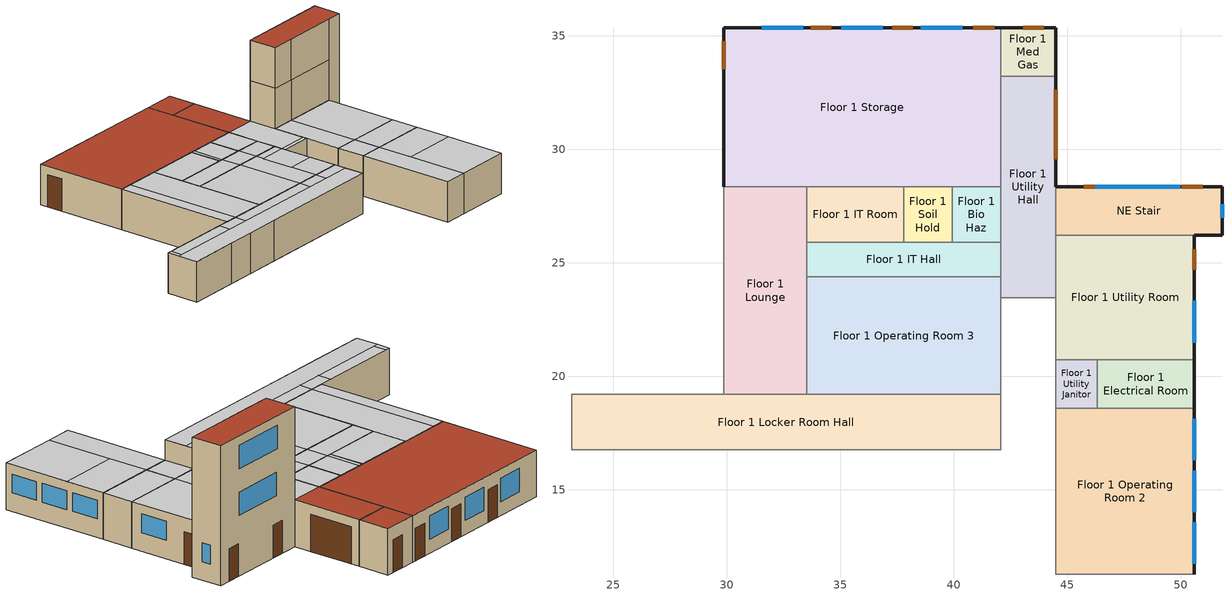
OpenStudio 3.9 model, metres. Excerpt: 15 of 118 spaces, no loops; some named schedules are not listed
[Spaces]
Floor 1 IT Hall
 floor ground (Foundation F 0.9W/m*K Perim 0.0m Area 13.01m2): 42.06,25.91 42.06,24.38 33.53,24.38 33.53,25.91 z0
 wall to Floor 1 Utility Hall: 42.06,24.38 42.06,25.91 z0:3.05
 wall to Floor 1 IT Room: 37.8,25.91 33.53,25.91 z0:3.05
 wall to Floor 1 Operating Room 3: 33.53,24.38 42.06,24.38 z0:3.05
 wall to Floor 1 Soil Hold: 39.93,25.91 37.8,25.91 z0:3.05
 wall to Floor 1 Lounge: 33.53,25.91 33.53,24.38 z0:3.05
 wall to Floor 1 Bio Haz: 42.06,25.91 39.93,25.91 z0:3.05
 ceiling to Floor 2 Exam Hall 4: 39.93,24.38 39.93,25.91 38.1,25.91 38.1,24.38 z3.05
 ceiling to Floor 2 Exam 6: 42.06,24.38 42.06,25.91 39.93,25.91 39.93,24.38 z3.05
 ceiling to Floor 2 Exam 7: 38.1,24.38 38.1,25.91 33.53,25.91 33.53,24.38 z3.05
Floor 1 Utility Room
 floor ground (Foundation F 0.9W/m*K Perim 5.49m Area 33.45m2): 50.6,26.21 50.6,20.73 44.5,20.73 44.5,26.21 z0
 wall outside: 50.6,20.73 50.6,26.21 z0:3.05
 wall to Floor 1 Electrical Room: 46.33,20.73 50.6,20.73 z0:3.05
 wall to Floor 1 Sterile Hall: 44.5,23.47 44.5,20.73 z0:3.05
 wall to NE Stair: 50.6,26.21 44.5,26.21 z0:3.05
 wall to Floor 1 Utility Janitor: 44.5,20.73 46.33,20.73 z0:3.05
 wall to Floor 1 Utility Hall: 44.5,26.21 44.5,23.47 z0:3.05
 window: 50.6,21.49 50.6,23.32 z1.22:2.44
 door: 50.6,24.69 50.6,25.6 z0:2.13
 ceiling to Floor 2 Exam 5: 50.6,20.73 50.6,26.21 46.33,26.21 46.33,20.73 z3.05
 ceiling to Floor 2 Office Hall: 46.33,20.73 46.33,26.21 44.5,26.21 44.5,20.73 z3.05
NE Stair
 floor ground (Foundation F 0.9W/m*K Perim 10.67m Area 15.61m2): 51.82,28.35 51.82,26.21 44.5,26.21 44.5,28.35 z0
 wall outside: 50.6,26.21 51.82,26.21 51.82,28.35 44.5,28.35 z0:9.14
 wall to Floor 2 Exam 6: 44.5,28.35 44.5,26.21 z3.05:6.1
 wall to Floor 3 Mechanical: 46.33,26.21 50.6,26.21 z6.1:9.14
 wall to Floor 3 Mechanical Hall: 44.5,26.21 46.33,26.21 z6.1:9.14
 wall to Floor 3 Lounge: 44.5,28.35 44.5,26.21 z6.1:9.14
 wall to Floor 2 Office Hall: 44.5,26.21 46.33,26.21 z3.05:6.1
 wall to Floor 2 Exam 5: 46.33,26.21 50.6,26.21 z3.05:6.1
 wall to Floor 1 Utility Hall: 44.5,28.35 44.5,26.21 z0:3.05
 window: 49.99,28.35 46.33,28.35 z3.96:5.49; 49.99,28.35 46.24,28.35 z7.01:8.53; 51.82,26.97 51.82,27.58 z1.22:2.44
 door: 46.63,28.35 45.72,28.35 / 50.96,28.35 50.05,28.35 z0:2.13
 roof outside: 51.82,26.21 51.82,28.35 44.5,28.35 44.5,26.21 z9.14
Floor 1 Utility Janitor
 floor ground (Foundation F 0.9W/m*K Perim 0.0m Area 3.9m2): 46.33,20.73 46.33,18.59 44.5,18.59 44.5,20.73 z0
 wall to Floor 1 Electrical Room: 46.33,18.59 46.33,20.73 z0:3.05
 wall to Floor 1 Operating Room 2: 44.5,18.59 46.33,18.59 z0:3.05
 wall to Floor 1 Sterile Hall: 44.5,20.73 44.5,18.59 z0:3.05
 ceiling to Floor 2 Office Hall: 46.33,18.59 46.33,20.73 44.5,20.73 44.5,18.59 z3.05
Floor 1 Locker Room Hall
 floor ground (Foundation F 0.9W/m*K Perim 0.0m Area 46.08m2): 42.06,19.2 42.06,16.76 23.16,16.76 23.16,19.2 z0
 wall to Floor 1 Pre-Op Room 2: 23.16,16.76 27.13,16.76 z0:3.05
 wall to Floor 1 Sterile Storage: 32,16.76 42.06,16.76 z0:3.05
 wall to Floor 1 Nourishment: 27.13,16.76 29.26,16.76 z0:3.05
 wall to Floor 1 Pre-Op Hall: 23.16,19.2 23.16,16.76 z0:3.05
 wall to Floor 1 Sterile Hall: 42.06,16.76 42.06,19.2 z0:3.05
 wall to Floor 1 Lounge: 33.53,19.2 29.87,19.2 z0:3.05
 wall to Floor 1 Operating Room 3: 42.06,19.2 33.53,19.2 z0:3.05
 wall to Floor 1 Nurse Janitor: 29.26,16.76 32,16.76 z0:3.05
 wall to Floor 1 Locker Room: 29.87,19.2 23.16,19.2 z0:3.05
 ceiling to Floor 2 Work Hall: 42.06,16.76 42.06,18.29 23.16,18.29 23.16,16.76 z3.05
 ceiling to Floor 2 Exam Hall 6: 23.47,18.29 23.47,19.2 23.16,19.2 23.16,18.29 z3.05
 ceiling to Floor 2 Nurse Station 2: 28.96,18.29 28.96,19.2 23.47,19.2 23.47,18.29 z3.05
 ceiling to Floor 2 Nurse Station 1: 42.06,18.29 42.06,19.2 39.93,19.2 39.93,18.29 z3.05
 ceiling to Floor 2 Exam 7: 38.1,18.29 38.1,19.2 30.78,19.2 30.78,18.29 z3.05
 ceiling to Floor 2 Exam Hall 5: 30.78,18.29 30.78,19.2 28.96,19.2 28.96,18.29 z3.05
 ceiling to Floor 2 Exam Hall 4: 39.93,18.29 39.93,19.2 38.1,19.2 38.1,18.29 z3.05
Floor 1 Electrical Room
 floor ground (Foundation F 0.9W/m*K Perim 2.13m Area 9.1m2): 50.6,20.73 50.6,18.59 46.33,18.59 46.33,20.73 z0
 wall outside: 50.6,18.59 50.6,20.73 z0:3.05
 wall to Floor 1 Operating Room 2: 46.33,18.59 50.6,18.59 z0:3.05
 ceiling to Floor 2 Exam 5: 50.6,18.59 50.6,20.73 46.33,20.73 46.33,18.59 z3.05
Floor 1 Operating Room 3
 floor ground (Foundation F 0.9W/m*K Perim 0.0m Area 44.22m2): 42.06,24.38 42.06,19.2 33.53,19.2 33.53,24.38 z0
 wall to Floor 1 Lounge: 33.53,24.38 33.53,19.2 z0:3.05
 wall to Floor 1 Utility Hall: 42.06,23.47 42.06,24.38 z0:3.05
 wall to Floor 1 Sterile Hall: 42.06,19.2 42.06,23.47 z0:3.05
 ceiling to Floor 2 Exam 7: 38.1,19.2 38.1,24.38 33.53,24.38 33.53,19.2 z3.05
 ceiling to Floor 2 Storage 2: 42.06,21.34 42.06,23.77 39.93,23.77 39.93,21.34 z3.05
 ceiling to Floor 2 Exam Hall 4: 39.93,19.2 39.93,24.38 38.1,24.38 38.1,19.2 z3.05
 ceiling to Floor 2 Nurse Station 1: 42.06,19.2 42.06,21.34 39.93,21.34 39.93,19.2 z3.05
 ceiling to Floor 2 Exam 6: 42.06,23.77 42.06,24.38 39.93,24.38 39.93,23.77 z3.05
Floor 1 Lounge
 floor ground (Foundation F 0.9W/m*K Perim 0.0m Area 33.45m2): 33.53,28.35 33.53,19.2 29.87,19.2 29.87,28.35 z0
 wall to Floor 1 Storage: 33.53,28.35 29.87,28.35 z0:3.05
 wall to Floor 1 IT Room: 33.53,25.91 33.53,28.35 z0:3.05
 wall to Floor 1 Locker Room: 29.87,28.35 29.87,19.2 z0:3.05
 ceiling to Floor 2 Exam Hall 5: 30.78,19.2 30.78,28.35 29.87,28.35 29.87,19.2 z3.05
 ceiling to Floor 2 Exam 7: 33.53,19.2 33.53,28.35 30.78,28.35 30.78,19.2 z3.05
Floor 1 Storage
 floor ground (Foundation F 0.9W/m*K Perim 19.2m Area 85.47m2): 42.06,35.36 42.06,28.35 29.87,28.35 29.87,35.36 z0
 wall outside: 42.06,35.36 29.87,35.36 29.87,28.35 z0:3.05
 wall to Floor 1 Soil Hold: 37.8,28.35 39.93,28.35 z0:3.05
 wall to Floor 1 Med Gas: 42.06,33.22 42.06,35.36 z0:3.05
 wall to Floor 1 Bio Haz: 39.93,28.35 42.06,28.35 z0:3.05
 wall to Floor 1 IT Room: 33.53,28.35 37.8,28.35 z0:3.05
 wall to Floor 1 Utility Hall: 42.06,28.35 42.06,33.22 z0:3.05
 window: 40.39,35.36 38.56,35.36 / 33.38,35.36 31.55,35.36 / 36.88,35.36 35.05,35.36 z0.91:2.44
 door: 29.87,34.75 29.87,33.53 z0:2.44; 41.78,35.36 40.87,35.36 / 38.2,35.36 37.29,35.36 / 34.61,35.36 33.69,35.36 z0:2.13
 roof outside: 42.06,28.35 42.06,35.36 29.87,35.36 29.87,28.35 z3.05
Floor 1 Soil Hold
 floor ground (Foundation F 0.9W/m*K Perim 0.0m Area 5.2m2): 39.93,28.35 39.93,25.91 37.8,25.91 37.8,28.35 z0
 wall to Floor 1 IT Room: 37.8,28.35 37.8,25.91 z0:3.05
 wall to Floor 1 Bio Haz: 39.93,25.91 39.93,28.35 z0:3.05
 ceiling to Floor 2 Exam Hall 4: 39.93,25.91 39.93,28.35 38.1,28.35 38.1,25.91 z3.05
 ceiling to Floor 2 Exam 7: 38.1,25.91 38.1,28.35 37.8,28.35 37.8,25.91 z3.05
Floor 1 Bio Haz
 floor ground (Foundation F 0.9W/m*K Perim 0.0m Area 5.2m2): 42.06,28.35 42.06,25.91 39.93,25.91 39.93,28.35 z0
 wall to Floor 1 Utility Hall: 42.06,25.91 42.06,28.35 z0:3.05
 ceiling to Floor 2 Exam 6: 42.06,25.91 42.06,28.35 39.93,28.35 39.93,25.91 z3.05
Floor 1 Med Gas
 floor ground (Foundation F 0.9W/m*K Perim 4.57m Area 5.2m2): 44.5,35.36 44.5,33.22 42.06,33.22 42.06,35.36 z0
 wall outside: 44.5,33.22 44.5,35.36 42.06,35.36 z0:3.05
 wall to Floor 1 Utility Hall: 42.06,33.22 44.5,33.22 z0:3.05
 door: 43.97,35.36 43.06,35.36 z0:2.13
 roof outside: 44.5,33.22 44.5,35.36 42.06,35.36 42.06,33.22 z3.05
Floor 1 Operating Room 2
 floor ground (Foundation F 0.9W/m*K Perim 7.32m Area 44.59m2): 50.6,18.59 50.6,11.28 44.5,11.28 44.5,18.59 z0
 wall outside: 50.6,11.28 50.6,18.59 z0:3.05
 wall to Floor 1 Sterile Hall: 44.5,18.59 44.5,11.28 z0:3.05
 wall to Floor 1 Scrub: 44.5,11.28 46.33,11.28 z0:3.05
 wall to Floor 1 Sub-Sterile: 46.33,11.28 50.6,11.28 z0:3.05
 window: 50.6,16.31 50.6,18.14 / 50.6,11.73 50.6,13.56 / 50.6,14.02 50.6,15.85 z1.22:2.44
 ceiling to Floor 2 Utility: 50.6,15.85 50.6,18.59 46.33,18.59 46.33,15.85 z3.05
 ceiling to Floor 2 Office: 50.6,11.28 50.6,15.85 46.33,15.85 46.33,11.28 z3.05
 ceiling to Floor 2 Office Hall: 46.33,11.28 46.33,18.59 44.5,18.59 44.5,11.28 z3.05
Floor 1 Utility Hall
 floor ground (Foundation F 0.9W/m*K Perim 4.88m Area 23.78m2): 44.5,33.22 44.5,23.47 42.06,23.47 42.06,33.22 z0
 wall outside: 44.5,28.35 44.5,33.22 z0:3.05
 wall to Floor 1 Sterile Hall: 42.06,23.47 44.5,23.47 z0:3.05
 door: 44.5,29.57 44.5,32.61 z0:2.44
 ceiling to Floor 2 Storage 2: 44.5,23.47 44.5,23.77 42.06,23.77 42.06,23.47 z3.05
 ceiling to Floor 2 Exam 6: 44.5,23.77 44.5,28.35 42.06,28.35 42.06,23.77 z3.05
 roof outside: 44.5,28.35 44.5,33.22 42.06,33.22 42.06,28.35 z3.05
Floor 1 IT Room
 floor ground (Foundation F 0.9W/m*K Perim 0.0m Area 10.41m2): 37.8,28.35 37.8,25.91 33.53,25.91 33.53,28.35 z0
 ceiling to Floor 2 Exam 7: 37.8,25.91 37.8,28.35 33.53,28.35 33.53,25.91 z3.05
[Site]
New York-John F Kennedy Intl AP_NY_USA: Latitude {deg}=40.65; Longitude {deg}=-73.8; Time Zone {hr}=-5; Elevation {m}=5; Terrain=City
[Building]
-Outpatient-ASHRAE 169-2013-4A created: 2026-10-09 19:30:17 +0000: North Axis {deg}=0; Default Construction Set=90.1-2019 - Outpatient - ASHRAE 169-2013-4A; Standards Number of Stories=3; Standards Number of Above Ground Stories=3; Standards Building Type=Outpatient
[SizingPeriod:DesignDay] Barometric Pressure {Pa}=101241; Rain Indicator=No; Snow Indicator=No; Day of Month=21; Daylight Saving Time Indicator=No; Humidity Condition Type=Wetbulb; Dry-Bulb Temperature Range Modifier Type=DefaultMultipliers
Name | Maximum Dry-Bulb Temperature {C} | Daily Dry-Bulb Temperature Range {deltaC} | Wind Speed {m/s} | Wind Direction {deg} | Month | Day Type | Wetbulb or DewPoint at Maximum Dry-Bulb {C} | Solar Model Indicator | ASHRAE Clear Sky Optical Depth for Beam Irradiance | ASHRAE Clear Sky Optical Depth for Diffuse Irradiance | Sky Clearness
New.York-John.F.Kennedy.Intl.AP_NY_USA Ann Clg .4% Condns DB=>MWB | 32.1 | 7.4 | 5.6 | 230 | 7 | SummerDesignDay | 23.1 | ASHRAETau | 0.541 | 1.8
New.York-John.F.Kennedy.Intl.AP_NY_USA Ann Clg .4% Condns WB=>MDB | 29.1 | 7.4 | 5.6 | 230 | 7 | SummerDesignDay | 25 | ASHRAETau | 0.541 | 1.8
New.York-John.F.Kennedy.Intl.AP_NY_USA Ann Htg 99.6% Condns DB | -10.7 | 0 | 7.5 | 320 | 1 | WinterDesignDay | -10.7 | ASHRAEClearSky |  |  | 0
[ClimateZones]
Climate Zone Institution Name 1=ASHRAE; Climate Zone Document Name 1=ANSI/ASHRAE Standard 169; Climate Zone Document Year 1=2006; Climate Zone Value 1=4A
[Site:WaterMainsTemperature]
Calculation Method=Correlation; Annual Average Outdoor Air Temperature {C}=12.4667; Maximum Difference In Monthly Average Outdoor Air Temperatures {deltaC}=25.2
[Site:GroundTemperature:Shallow]
6, 2.1, 1.1, 2, 7.2, 13.1, 18.7, 22.7, 23.9, 22, 17.5, 11.7
[Site:GroundTemperature:Deep]
11.8, 9, 7.2, 6.7, 7.7, 10.1, 13, 15.9, 17.8, 18.2, 17.1, 14.8
[Site:GroundTemperature:FCfactorMethod]
January Ground Temperature {C}=14; February Ground Temperature {C}=7.3; March Ground Temperature {C}=3.3; April Ground Temperature {C}=1.2; May Ground Temperature {C}=-0.2; June Ground Temperature {C}=5.6; July Ground Temperature {C}=10.9; August Ground Temperature {C}=16.1; September Ground Temperature {C}=21.7; October Ground Temperature {C}=25; November Ground Temperature {C}=24.8; December Ground Temperature {C}=19.9
[Material:NoMass] Thermal Absorptance=0.9; Solar Absorptance=0.7
Name | Roughness | Thermal Resistance {m2-K/W} | Visible Absorptance
CP02 CARPET PAD | VeryRough | 0.21648 | 0.8
Typical Insulation R-14.97 | Smooth | 2.63723 | 0.7
Typical Carpet Pad | Smooth | 0.21648 | 0.8
Typical Insulation R-13.45 | Smooth | 2.368 | 0.7
Typical Insulation R-30.13 | Smooth | 5.30668 | 0.7
Typical Insulation R-1.85 | Smooth | 0.326262 | 0.7
Typical Insulation R-2.38 | Smooth | 0.418404 | 0.7
[Material]
Name | Roughness | Thickness {m} | Conductivity {W/m-K} | Density {kg/m3} | Specific Heat {J/kg-K} | Thermal Absorptance | Solar Absorptance | Visible Absorptance
100mm Normalweight concrete floor | MediumSmooth | 0.1016 | 2.31 | 2322 | 832
G01 13mm gypsum board | Smooth | 0.0127 | 0.16 | 800 | 1090 | 0.9 | 0.7 | 0.5
4 in. Normalweight Concrete Floor | MediumRough | 0.1016 | 2.31 | 2322 | 832 | 0.9 | 0.7 | 0.7
25mm Stucco | Smooth | 0.0254 | 0.72 | 1856 | 840 | 0.9 | 0.7 | 0.7
5/8 in. Gypsum Board | MediumSmooth | 0.0159 | 0.16 | 800 | 1090 | 0.9 | 0.7 | 0.7
Roof Membrane | VeryRough | 0.0095 | 0.16 | 1121.29 | 1460 | 0.9 | 0.7 | 0.7
Metal Roof Surface; F08 Metal surface | Smooth | 0.0008 | 45.28 | 7824 | 500 | 0.9 | 0.7 | 0.7
8 in. Normalweight Concrete Floor | MediumRough | 0.2032 | 2.31 | 2322 | 832 | 0.9 | 0.7 | 0.7
8 in. Concrete Block Basement Wall | MediumRough | 0.2032 | 1.326 | 1842 | 912 | 0.9 | 0.7 | 0.7
G05 25mm wood | MediumSmooth | 0.0254 | 0.15 | 608 | 1630 | 0.9 | 0.5 | 0.5
Std Wood 6inch | MediumSmooth | 0.15 | 0.12 | 540 | 1210 | 0.9 | 0.7 | 0.7
[Construction:FfactorGroundFloor] F-Factor {W/m-K}=0.899982
Name | Area {m2} | PerimeterExposed {m}
Foundation F 0.9W/m*K Perim 4.57m Area 5.2m2 | 5.20257 | 4.572
Foundation F 0.9W/m*K Perim 4.88m Area 23.78m2 | 23.7832 | 4.8768
Foundation F 0.9W/m*K Perim 0.0m Area 46.08m2 | 46.0799 | 0
Foundation F 0.9W/m*K Perim 0.0m Area 5.2m2 | 5.20257 | 0
Foundation F 0.9W/m*K Perim 0.0m Area 33.45m2 | 33.4451 | 0
Foundation F 0.9W/m*K Perim 7.32m Area 44.59m2 | 44.5935 | 7.3152
Foundation F 0.9W/m*K Perim 0.0m Area 44.22m2 | 44.2218 | 0
Foundation F 0.9W/m*K Perim 0.0m Area 13.01m2 | 13.0064 | 0
Foundation F 0.9W/m*K Perim 19.2m Area 85.47m2 | 85.4708 | 19.2024
Foundation F 0.9W/m*K Perim 2.13m Area 9.1m2 | 9.1045 | 2.1336
Foundation F 0.9W/m*K Perim 5.49m Area 33.45m2 | 33.4451 | 5.4864
Foundation F 0.9W/m*K Perim 0.0m Area 3.9m2 | 3.90193 | 0
Foundation F 0.9W/m*K Perim 10.67m Area 15.61m2 | 15.6077 | 10.668
Foundation F 0.9W/m*K Perim 0.0m Area 10.41m2 | 10.4051 | 0
[DefaultConstructionSet]
90.1-2019 - Outpatient - ASHRAE 169-2013-4A: Default Exterior Surface Constructions=Default Surface Constructions 1; Default Interior Surface Constructions=Default Surface Constructions 2; Default Ground Contact Surface Constructions=Default Surface Constructions 3; Default Exterior SubSurface Constructions=Default Sub Surface Constructions 1; Default Interior SubSurface Constructions=Default Sub Surface Constructions 2; Interior Partition Construction=Typical Interior Partition
[DefaultSurfaceConstructions]
Name | Floor Construction | Wall Construction | Roof Ceiling Construction
Default Surface Constructions 1 | Typical Insulated Exterior Mass Floor R-17.54 | Typical Insulated Steel Framed Exterior Wall R-15.63 | Typical IEAD Roof R-31.25
Default Surface Constructions 2 | Typical Interior Floor | Typical Interior Wall | Typical Interior Ceiling
Default Surface Constructions 3 | Typical Insulated Carpeted 8in Slab Floor | Typical Insulated Basement Mass Wall
[Construction]
Typical Insulated Exterior Mass Floor R-17.54: Typical Insulation R-14.97, 4 in. Normalweight Concrete Floor, Typical Carpet Pad
Typical Insulated Steel Framed Exterior Wall R-15.63: 25mm Stucco, 5/8 in. Gypsum Board, Typical Insulation R-13.45, 5/8 in. Gypsum Board
Typical IEAD Roof R-31.25: Roof Membrane, Typical Insulation R-30.13, Metal Roof Surface
Typical Interior Floor: 100mm Normalweight concrete floor, CP02 CARPET PAD
Typical Interior Wall: G01 13mm gypsum board, G01 13mm gypsum board
Typical Interior Ceiling: CP02 CARPET PAD, 100mm Normalweight concrete floor
Typical Insulated Carpeted 8in Slab Floor: 8 in. Normalweight Concrete Floor, Typical Carpet Pad
Typical Insulated Basement Mass Wall: 8 in. Concrete Block Basement Wall
U 0.36 SHGC 0.36 Simple Glazing: U 0.36 SHGC 0.36 Simple Glazing
U 0.45 SHGC 0.33 Simple Glazing: U 0.45 SHGC 0.33 Simple Glazing
Typical Insulated Metal Door R-2.7: F08 Metal surface, Typical Insulation R-1.85
U 0.63 SHGC 0.33 Simple Glazing: U 0.63 SHGC 0.33 Simple Glazing
Typical Overhead Door R-3.23: Typical Insulation R-2.38
U 0.5 SHGC 0.4 Simple Glazing: U 0.5 SHGC 0.4 Simple Glazing
Typical Interior Window: Clear 3mm
Typical Interior Door; Typical Interior Partition: G05 25mm wood
InteriorFurnishings: Std Wood 6inch
[DefaultSubSurfaceConstructions]
Name | Fixed Window Construction | Operable Window Construction | Door Construction | Glass Door Construction | Overhead Door Construction | Skylight Construction | Tubular Daylight Dome Construction | Tubular Daylight Diffuser Construction
Default Sub Surface Constructions 1 | U 0.36 SHGC 0.36 Simple Glazing | U 0.45 SHGC 0.33 Simple Glazing | Typical Insulated Metal Door R-2.7 | U 0.63 SHGC 0.33 Simple Glazing | Typical Overhead Door R-3.23 | U 0.5 SHGC 0.4 Simple Glazing | Typical Interior Window | Typical Interior Window
Default Sub Surface Constructions 2 | Typical Interior Window | Typical Interior Window | Typical Interior Door
[WindowMaterial:SimpleGlazingSystem] Visible Transmittance=0.81
Name | U-Factor {W/m2-K} | Solar Heat Gain Coefficient
U 0.36 SHGC 0.36 Simple Glazing | 2.04417 | 0.36
U 0.45 SHGC 0.33 Simple Glazing | 2.55522 | 0.33
U 0.63 SHGC 0.33 Simple Glazing | 3.57731 | 0.33
U 0.5 SHGC 0.4 Simple Glazing | 2.83913 | 0.4
[WindowMaterial:Glazing]
Clear 3mm: Optical Data Type=SpectralAverage; Thickness {m}=0.003; Solar Transmittance at Normal Incidence=0.837; Front Side Solar Reflectance at Normal Incidence=0.075; Back Side Solar Reflectance at Normal Incidence=0.075; Visible Transmittance at Normal Incidence=0.898; Front Side Visible Reflectance at Normal Incidence=0.081; Back Side Visible Reflectance at Normal Incidence=0.081; Infrared Transmittance at Normal Incidence=0; Front Side Infrared Hemispherical Emissivity=0.84; Back Side Infrared Hemispherical Emissivity=0.84; Conductivity {W/m-K}=0.9; Dirt Correction Factor for Solar and Visible Transmittance=1; Solar Diffusing=No
[Space] Building Story=Building Story 1; Part of Total Floor Area=Yes
Name | Space Type | Thermal Zone | Design Specification Outdoor Air Object
Floor 1 Utility Room | Outpatient Janitor | Floor 1 Utility Room ZN | Outpatient Janitor Ventilation to per-area
Floor 1 IT Hall | Outpatient Hall | Floor 1 IT Hall ZN | Outpatient Hall Ventilation to per-area
NE Stair | Outpatient Stair | NE Stair ZN
Floor 1 Utility Janitor | Outpatient Janitor | Floor 1 Utility Janitor ZN | Outpatient Janitor Ventilation to per-area
Floor 1 Locker Room Hall | Outpatient Hall | Floor 1 Locker Room Hall ZN | Outpatient Hall Ventilation to per-area
Floor 1 Electrical Room | Outpatient Elec/MechRoom | Floor 1 Electrical Room ZN | Outpatient Elec/MechRoom Ventilation to per-area
Floor 1 Storage | Outpatient Janitor | Floor 1 Storage ZN | Outpatient Janitor Ventilation to per-area
Floor 1 Operating Room 3 | Outpatient OR | Floor 1 Operating Room 3 ZN | Outpatient OR Ventilation to per-area
Floor 1 Operating Room 2 | Outpatient OR | Floor 1 Operating Room 2 ZN | Outpatient OR Ventilation to per-area
Floor 1 Lounge | Outpatient Lounge | Floor 1 Lounge ZN | Outpatient Lounge Ventilation to per-area
Floor 1 Soil Hold | Outpatient Soil Work | Floor 1 Soil Hold ZN | Outpatient Soil Work Ventilation to per-area
Floor 1 Bio Haz | Outpatient BioHazard | Floor 1 Bio Haz ZN | Outpatient BioHazard Ventilation to per-area
Floor 1 Utility Hall | Outpatient Hall_infil | Floor 1 Utility Hall ZN | Outpatient Hall_infil Ventilation to per-area
Floor 1 IT Room | Outpatient IT_Room | Floor 1 IT Room ZN | Outpatient IT_Room Ventilation to per-area
Floor 1 Med Gas | Outpatient MedGas | Floor 1 Med Gas ZN | Outpatient MedGas Ventilation to per-area
[BuildingStory]
Building Story 1: Nominal Z Coordinate {m}=0
[SpaceType] Standards Building Type=Outpatient
Name | Default Schedule Set | Design Specification Outdoor Air Object | Standards Space Type
Outpatient BioHazard | Outpatient BioHazard Schedule Set | Outpatient BioHazard Ventilation | BioHazard
Outpatient Elec/MechRoom | Outpatient Elec/MechRoom Schedule Set | Outpatient Elec/MechRoom Ventilation | Elec/MechRoom
Outpatient Hall | Outpatient Hall Schedule Set | Outpatient Hall Ventilation | Hall
Outpatient Hall_infil | Outpatient Hall_infil Schedule Set | Outpatient Hall_infil Ventilation | Hall_infil
Outpatient IT_Room | Outpatient IT_Room Schedule Set | Outpatient IT_Room Ventilation | IT_Room
Outpatient Janitor | Outpatient Janitor Schedule Set | Outpatient Janitor Ventilation | Janitor
Outpatient Lounge | Outpatient Lounge Schedule Set | Outpatient Lounge Ventilation | Lounge
Outpatient MedGas | Outpatient MedGas Schedule Set | Outpatient MedGas Ventilation | MedGas
Outpatient OR | Outpatient OR Schedule Set | Outpatient OR Ventilation | OR
Outpatient Soil Work | Outpatient Soil Work Schedule Set | Outpatient Soil Work Ventilation | Soil Work
Outpatient Stair | Outpatient Stair Schedule Set | Outpatient Stair Ventilation | Stair
[People:Definition] Number of People Calculation Method=People/Area; Fraction Radiant=0.3; Thermal Comfort Model Type 1=AdaptiveASH55
Name | People per Space Floor Area {person/m2}
Outpatient IT_Room People Definition | 0.0538196
Outpatient Lounge People Definition | 0.161566
Outpatient OR People Definition; Outpatient Soil Work People Definition | 0.215493
[People] Work Efficiency Schedule=Work Efficiency Schedule; Clothing Insulation Schedule=Clothing Schedule; Air Velocity Schedule=Air Velocity Schedule; Multiplier=1
Name | People Definition | Space or SpaceType
Outpatient IT_Room People | Outpatient IT_Room People Definition | Outpatient IT_Room
Outpatient Lounge People | Outpatient Lounge People Definition | Outpatient Lounge
Outpatient OR People | Outpatient OR People Definition | Outpatient OR
Outpatient Soil Work People | Outpatient Soil Work People Definition | Outpatient Soil Work
[Lights:Definition] Design Level Calculation Method=Watts/Area; Fraction Radiant=0.7; Fraction Visible=0.2; Return Air Fraction=0
Name | Watts per Space Floor Area {W/m2}
Outpatient BioHazard Lights Definition; Outpatient Janitor Lights Definition; Outpatient MedGas Lights Definition | 4.09029
Outpatient Elec/MechRoom Lights Definition | 4.62848
Outpatient Hall Lights Definition; Outpatient Hall_infil Lights Definition; Outpatient Stair Lights Definition | 7.64238
Outpatient IT_Room Lights Definition | 7.96529
Outpatient Lounge Lights Definition | 4.52084
Outpatient OR Lights Definition | 24.3264
Outpatient Soil Work Lights Definition | 15.0695
[Lights] Fraction Replaceable=1
Name | Lights Definition | Space or SpaceType
Outpatient BioHazard Lights | Outpatient BioHazard Lights Definition | Outpatient BioHazard
Outpatient Elec/MechRoom Lights | Outpatient Elec/MechRoom Lights Definition | Outpatient Elec/MechRoom
Outpatient Hall Lights | Outpatient Hall Lights Definition | Outpatient Hall
Outpatient Hall_infil Lights | Outpatient Hall_infil Lights Definition | Outpatient Hall_infil
Outpatient IT_Room Lights | Outpatient IT_Room Lights Definition | Outpatient IT_Room
Outpatient Janitor Lights | Outpatient Janitor Lights Definition | Outpatient Janitor
Outpatient Lounge Lights | Outpatient Lounge Lights Definition | Outpatient Lounge
Outpatient MedGas Lights | Outpatient MedGas Lights Definition | Outpatient MedGas
Outpatient OR Lights | Outpatient OR Lights Definition | Outpatient OR
Outpatient Soil Work Lights | Outpatient Soil Work Lights Definition | Outpatient Soil Work
Outpatient Stair Lights | Outpatient Stair Lights Definition | Outpatient Stair
[ElectricEquipment:Definition] Design Level Calculation Method=Watts/Area; Fraction Latent=0; Fraction Radiant=0.5; Fraction Lost=0
Name | Watts per Space Floor Area {W/m2}
Outpatient BioHazard Elec Equip Definition; Outpatient Janitor Elec Equip Definition; Outpatient MedGas Elec Equip Definition | 1.07639
Outpatient Elec/MechRoom Elec Equip Definition | 53.8196
Outpatient Hall Elec Equip Definition; Outpatient Hall_infil Elec Equip Definition; Outpatient Stair Elec Equip Definition | 4.30556
Outpatient IT_Room Elec Equip Definition | 11.8403
Outpatient Lounge Elec Equip Definition | 32.2917
Outpatient OR Elec Equip Definition | 43.0556
Outpatient Soil Work Elec Equip Definition | 21.5278
[ElectricEquipment]
Name | Electric Equipment Definition | Space or SpaceType
Outpatient BioHazard Elec Equip | Outpatient BioHazard Elec Equip Definition | Outpatient BioHazard
Outpatient Elec/MechRoom Elec Equip | Outpatient Elec/MechRoom Elec Equip Definition | Outpatient Elec/MechRoom
Outpatient Hall Elec Equip | Outpatient Hall Elec Equip Definition | Outpatient Hall
Outpatient Hall_infil Elec Equip | Outpatient Hall_infil Elec Equip Definition | Outpatient Hall_infil
Outpatient IT_Room Elec Equip | Outpatient IT_Room Elec Equip Definition | Outpatient IT_Room
Outpatient Janitor Elec Equip | Outpatient Janitor Elec Equip Definition | Outpatient Janitor
Outpatient Lounge Elec Equip | Outpatient Lounge Elec Equip Definition | Outpatient Lounge
Outpatient MedGas Elec Equip | Outpatient MedGas Elec Equip Definition | Outpatient MedGas
Outpatient OR Elec Equip | Outpatient OR Elec Equip Definition | Outpatient OR
Outpatient Soil Work Elec Equip | Outpatient Soil Work Elec Equip Definition | Outpatient Soil Work
Outpatient Stair Elec Equip | Outpatient Stair Elec Equip Definition | Outpatient Stair
[DesignSpecification:OutdoorAir]
Name | Outdoor Air Method | Outdoor Air Flow per Floor Area {m3/s-m2} | Outdoor Air Flow per Person {m3/s-person} | Outdoor Air Flow Air Changes per Hour {1/hr} | Outdoor Air Flow Rate {m3/s}
Outpatient BioHazard Ventilation; Outpatient Janitor Ventilation; Outpatient MedGas Ventilation | Sum | 0.0006096
Outpatient Elec/MechRoom Ventilation |  | 0 | 0 | 0
Outpatient Hall Ventilation; Outpatient Hall_infil Ventilation; Outpatient Stair Ventilation | Sum | 0.0003048
Outpatient IT_Room Ventilation; Outpatient Lounge Ventilation | Sum | 0.0003048 | 0.00235974
Outpatient OR Ventilation | Sum | 0.00254 | 0.0141584
Outpatient Soil Work Ventilation | Sum | 0.001524
Outpatient BioHazard Ventilation to per-area; Outpatient MedGas Ventilation to per-area; Outpatient Janitor Ventilation to per-area | Sum | 0.0006096 | 0 | 0 | 0
Outpatient Elec/MechRoom Ventilation to per-area | Sum | 0 | 0 | 0 | 0
Outpatient Hall Ventilation to per-area; Outpatient Hall_infil Ventilation to per-area | Sum | 0.0003048 | 0 | 0 | 0
Outpatient IT_Room Ventilation to per-area | Sum | 0.0004318 | 0 | 0 | 0
Outpatient Lounge Ventilation to per-area | Sum | 0.000686054 | 0 | 0 | 0
Outpatient OR Ventilation to per-area | Sum | 0.00559105 | 0 | 0 | 0
Outpatient Soil Work Ventilation to per-area | Sum | 0.001524 | 0 | 0 | 0
[DefaultScheduleSet] Number of People Schedule=OutPatientHealthCare BLDG_OCC_SCH; People Activity Level Schedule=OutPatientHealthCare ACTIVITY_SCH
Name | Lighting Schedule | Electric Equipment Schedule | Gas Equipment Schedule
Outpatient BioHazard Schedule Set; Outpatient Lounge Schedule Set; Outpatient MedGas Schedule Set | OutPatientHealthCare BLDG_LIGHT_SCH | OutPatientHealthCare BLDG_EQUIP_SCH_2013
Outpatient Elec/MechRoom Schedule Set | OutPatientHealthCare BLDG_LIGHT_STORAGE_SCH | OutPatientHealthCare BLDG_EQUIP_SCH_BASE
Outpatient Hall Schedule Set; Outpatient Hall_infil Schedule Set | OutPatientHealthCare BLDG_LIGHT_CORRIDOR_SCH | OutPatientHealthCare BLDG_EQUIP_SCH_2013
Outpatient IT_Room Schedule Set | OutPatientHealthCare BLDG_LIGHT_SCH | OutPatientHealthCare BLDG_EQUIP_SCH_BASE
Outpatient Janitor Schedule Set | OutPatientHealthCare BLDG_LIGHT_STORAGE_SCH_20102013 | OutPatientHealthCare BLDG_EQUIP_SCH_2013
Outpatient OR Schedule Set | OutPatientHealthCare BLDG_LIGHT_EXAM_SCH | OutPatientHealthCare BLDG_EQUIP_SCH_2013 | OutPatientHealthCare BLDG_EQUIP_SCH
Outpatient Soil Work Schedule Set | OutPatientHealthCare BLDG_LIGHT_EXAM_SCH | OutPatientHealthCare BLDG_EQUIP_SCH_2013
Outpatient Stair Schedule Set | OutPatientHealthCare BLDG_LIGHT_CORRIDOR_SCH | OutPatientHealthCare BLDG_EQUIP_SCH_BASE
[ThermostatSetpoint:DualSetpoint]
Name | Heating Setpoint Temperature Schedule | Cooling Setpoint Temperature Schedule
Outpatient BioHazard Thermostat 1; Outpatient Elec/MechRoom Thermostat 1; Outpatient Hall Thermostat 1; Outpatient IT_Room Thermostat 1; Outpatient Hall Thermostat 3; Outpatient Lounge Thermostat 1; Outpatient MedGas Thermostat 1; Outpatient Soil Work Thermostat 2; Outpatient Hall_infil Thermostat 2; Outpatient Stair Thermostat 1 | OutPatientHealthCare HTGSETP_SCH_YES_OPTIMUM | OutPatientHealthCare CLGSETP_SCH_YES_OPTIMUM
Outpatient OR Thermostat 2; Outpatient OR Thermostat 3 | OutPatientHealthCare OR_HTGSETP_SCH | OutPatientHealthCare OR_CLGSETP_SCH
Outpatient Janitor Thermostat 3; Outpatient Janitor Thermostat 4; Outpatient Janitor Thermostat 5 | OutPatientHealthCare HTGSETP_SCH_YES_OPTIMUM | OutPatientHealthCare CLGSETP_SCH_NO_SETBACK
[GasEquipment:Definition]
Outpatient OR Gas Equip Definition: Design Level Calculation Method=Watts/Area; Watts per Space Floor Area {W/m2}=75.3001; Fraction Latent=0; Fraction Radiant=0; Fraction Lost=0.5
[GasEquipment]
Outpatient OR Gas Equip: Gas Equipment Definition=Outpatient OR Gas Equip Definition; Space or SpaceType=Outpatient OR
[SpaceInfiltration:DesignFlowRate] Design Flow Rate Calculation Method=Flow/ExteriorArea; Flow per Exterior Surface Area {m3/s-m2}=0.000570329; Velocity Term Coefficient=0
Name | Space or SpaceType | Schedule | Constant Term Coefficient | Temperature Term Coefficient | Velocity Squared Term Coefficient
Floor 1 Med Gas HVAC On Infiltration | Floor 1 Med Gas | Infiltration HVAC On Schedule | -0.0461 | 0.0053 | 0.0311
Floor 1 Med Gas HVAC Off Infiltration | Floor 1 Med Gas | Infiltration HVAC Off Schedule | 0 | 0.0174 | 0.0341
Floor 1 Utility Hall HVAC On Infiltration | Floor 1 Utility Hall | Infiltration HVAC On Schedule | -0.0461 | 0.0053 | 0.0311
Floor 1 Utility Hall HVAC Off Infiltration | Floor 1 Utility Hall | Infiltration HVAC Off Schedule | 0 | 0.0174 | 0.0341
Floor 1 Operating Room 2 HVAC On Infiltration | Floor 1 Operating Room 2 | Infiltration HVAC On Schedule | -0.0461 | 0.0053 | 0.0311
Floor 1 Operating Room 2 HVAC Off Infiltration | Floor 1 Operating Room 2 | Infiltration HVAC Off Schedule | 0 | 0.0174 | 0.0341
Floor 1 Storage HVAC On Infiltration | Floor 1 Storage | Infiltration HVAC On Schedule | -0.0461 | 0.0053 | 0.0311
Floor 1 Storage HVAC Off Infiltration | Floor 1 Storage | Infiltration HVAC Off Schedule | 0 | 0.0174 | 0.0341
Floor 1 Electrical Room HVAC On Infiltration | Floor 1 Electrical Room | Infiltration HVAC On Schedule | -0.0461 | 0.0053 | 0.0311
Floor 1 Electrical Room HVAC Off Infiltration | Floor 1 Electrical Room | Infiltration HVAC Off Schedule | 0 | 0.0174 | 0.0341
Floor 1 Utility Room HVAC On Infiltration | Floor 1 Utility Room | Infiltration HVAC On Schedule | -0.0461 | 0.0053 | 0.0311
Floor 1 Utility Room HVAC Off Infiltration | Floor 1 Utility Room | Infiltration HVAC Off Schedule | 0 | 0.0174 | 0.0341
NE Stair HVAC On Infiltration | NE Stair | Infiltration HVAC On Schedule | -0.0461 | 0.0053 | 0.0311
NE Stair HVAC Off Infiltration | NE Stair | Infiltration HVAC Off Schedule | 0 | 0.0174 | 0.0341
[ThermalZone] Use Ideal Air Loads=No
Floor 1 Bio Haz ZN: Thermostat=Outpatient BioHazard Thermostat 1
Floor 1 Electrical Room ZN: Thermostat=Outpatient Elec/MechRoom Thermostat 1
Floor 1 IT Hall ZN: Thermostat=Outpatient Hall Thermostat 1
Floor 1 IT Room ZN: Thermostat=Outpatient IT_Room Thermostat 1
Floor 1 Locker Room Hall ZN: Thermostat=Outpatient Hall Thermostat 3
Floor 1 Lounge ZN: Thermostat=Outpatient Lounge Thermostat 1
Floor 1 Med Gas ZN: Thermostat=Outpatient MedGas Thermostat 1
Floor 1 Operating Room 2 ZN: Thermostat=Outpatient OR Thermostat 2; Primary Daylighting Control=Floor 1 Operating Room 2 Daylt Sensor 1; Fraction of Zone Controlled by Primary Daylighting Control=0.4; Secondary Daylighting Control=Floor 1 Operating Room 2 Daylt Sensor 2; Fraction of Zone Controlled by Secondary Daylighting Control=0.4
Floor 1 Operating Room 3 ZN: Thermostat=Outpatient OR Thermostat 3
Floor 1 Soil Hold ZN: Thermostat=Outpatient Soil Work Thermostat 2
Floor 1 Storage ZN: Thermostat=Outpatient Janitor Thermostat 3
Floor 1 Utility Hall ZN: Thermostat=Outpatient Hall_infil Thermostat 2
Floor 1 Utility Janitor ZN: Thermostat=Outpatient Janitor Thermostat 4
Floor 1 Utility Room ZN: Thermostat=Outpatient Janitor Thermostat 5
NE Stair ZN: Thermostat=Outpatient Stair Thermostat 1
[InternalMass:Definition]
Internal Mass Definition 1: Construction=InteriorFurnishings; Design Level Calculation Method=SurfaceArea/Area; Surface Area per Space Floor Area=2
[InternalMass] Internal Mass Definition=Internal Mass Definition 1; Multiplier=1
Name | Space or SpaceType
Floor 1 Med Gas Mass | Floor 1 Med Gas
Floor 1 Utility Hall Mass | Floor 1 Utility Hall
Floor 1 Soil Hold Mass | Floor 1 Soil Hold
Floor 1 Lounge Mass | Floor 1 Lounge
Floor 1 Operating Room 2 Mass | Floor 1 Operating Room 2
Floor 1 Operating Room 3 Mass | Floor 1 Operating Room 3
Floor 1 Bio Haz Mass | Floor 1 Bio Haz
Floor 1 IT Hall Mass | Floor 1 IT Hall
Floor 1 Storage Mass | Floor 1 Storage
Floor 1 Electrical Room Mass | Floor 1 Electrical Room
Floor 1 Utility Room Mass | Floor 1 Utility Room
Floor 1 Utility Janitor Mass | Floor 1 Utility Janitor
NE Stair Mass | NE Stair
Floor 1 Locker Room Hall Mass | Floor 1 Locker Room Hall
Floor 1 IT Room Mass | Floor 1 IT Room
[Exterior:Lights:Definition]
Name | Design Level {W}
Occ Sensing Exterior Lights Def | 5548.2
NonDimming Exterior Lights Def | 173.8
[Exterior:Lights] Control Option=AstronomicalClock
Name | Exterior Lights Definition | Schedule
Occ Sensing Exterior Lights Def | Occ Sensing Exterior Lights Def | OutPatientHealthCare Exterior_lighting_schedule_b_2016
NonDimming Exterior Lights Def | NonDimming Exterior Lights Def | OutPatientHealthCare Exterior_lighting_schedule_a
[Daylighting:Control] Space=Floor 1 Operating Room 2; Position Y-Coordinate {m}=5.9436; Position Z-Coordinate {m}=0.762; Illuminance Setpoint {lux}=375; Minimum Input Power Fraction for Continuous Dimming Control=0.2; Minimum Light Output Fraction for Continuous Dimming Control=0.2; Probability Lighting will be Reset When Needed in Manual Stepped Control=1; Maximum Allowable Discomfort Glare Index=22
Name | Position X-Coordinate {m}
Floor 1 Operating Room 2 Daylt Sensor 1 | -1.60934
Floor 1 Operating Room 2 Daylt Sensor 2 | -3.24307
[Schedule:Ruleset]
Name | Default Day Schedule | Summer Design Day Schedule | Winter Design Day Schedule
Clothing Schedule | Clothing Schedule Default Winter Clothes
Air Velocity Schedule | Air Velocity Schedule Default
Work Efficiency Schedule | Work Efficiency Schedule Default
OutPatientHealthCare BLDG_OCC_SCH | OutPatientHealthCare BLDG_OCC_SCH Default | OutPatientHealthCare BLDG_OCC_SCH Summer Design Day | OutPatientHealthCare BLDG_OCC_SCH Winter Design Day
OutPatientHealthCare ACTIVITY_SCH | OutPatientHealthCare ACTIVITY_SCH Default | OutPatientHealthCare ACTIVITY_SCH Summer Design Day | OutPatientHealthCare ACTIVITY_SCH Winter Design Day
OutPatientHealthCare BLDG_LIGHT_SCH | OutPatientHealthCare BLDG_LIGHT_SCH Default | OutPatientHealthCare BLDG_LIGHT_SCH Summer Design Day | OutPatientHealthCare BLDG_LIGHT_SCH Winter Design Day
OutPatientHealthCare BLDG_EQUIP_SCH_2013 | OutPatientHealthCare BLDG_EQUIP_SCH_2013 Default | OutPatientHealthCare BLDG_EQUIP_SCH_2013 Summer Design Day | OutPatientHealthCare BLDG_EQUIP_SCH_2013 Winter Design Day
OutPatientHealthCare HTGSETP_SCH_YES_OPTIMUM | OutPatientHealthCare HTGSETP_SCH_YES_OPTIMUM Default | OutPatientHealthCare HTGSETP_SCH_YES_OPTIMUM Summer Design Day | OutPatientHealthCare HTGSETP_SCH_YES_OPTIMUM Winter Design Day
OutPatientHealthCare CLGSETP_SCH_YES_OPTIMUM | OutPatientHealthCare CLGSETP_SCH_YES_OPTIMUM Default | OutPatientHealthCare CLGSETP_SCH_YES_OPTIMUM Summer Design Day | OutPatientHealthCare CLGSETP_SCH_YES_OPTIMUM Winter Design Day
OutPatientHealthCare BLDG_EQUIP_SCH_BASE | OutPatientHealthCare BLDG_EQUIP_SCH_BASE Default | OutPatientHealthCare BLDG_EQUIP_SCH_BASE Summer Design Day | OutPatientHealthCare BLDG_EQUIP_SCH_BASE Winter Design Day
OutPatientHealthCare BLDG_LIGHT_STORAGE_SCH | OutPatientHealthCare BLDG_LIGHT_STORAGE_SCH Default | OutPatientHealthCare BLDG_LIGHT_STORAGE_SCH Summer Design Day | OutPatientHealthCare BLDG_LIGHT_STORAGE_SCH Winter Design Day
OutPatientHealthCare BLDG_LIGHT_EXAM_SCH | OutPatientHealthCare BLDG_LIGHT_EXAM_SCH Default | OutPatientHealthCare BLDG_LIGHT_EXAM_SCH Summer Design Day | OutPatientHealthCare BLDG_LIGHT_EXAM_SCH Winter Design Day
OutPatientHealthCare BLDG_LIGHT_CORRIDOR_SCH | OutPatientHealthCare BLDG_LIGHT_CORRIDOR_SCH Default | OutPatientHealthCare BLDG_LIGHT_CORRIDOR_SCH Summer Design Day | OutPatientHealthCare BLDG_LIGHT_CORRIDOR_SCH Winter Design Day
OutPatientHealthCare BLDG_LIGHT_STORAGE_SCH_20102013 | OutPatientHealthCare BLDG_LIGHT_STORAGE_SCH_20102013 Default | OutPatientHealthCare BLDG_LIGHT_STORAGE_SCH_20102013 Summer Design Day | OutPatientHealthCare BLDG_LIGHT_STORAGE_SCH_20102013 Winter Design Day
OutPatientHealthCare CLGSETP_SCH_NO_SETBACK | OutPatientHealthCare CLGSETP_SCH_NO_SETBACK Default | OutPatientHealthCare CLGSETP_SCH_NO_SETBACK Summer Design Day | OutPatientHealthCare CLGSETP_SCH_NO_SETBACK Winter Design Day
OutPatientHealthCare BLDG_EQUIP_SCH | OutPatientHealthCare BLDG_EQUIP_SCH Default | OutPatientHealthCare BLDG_EQUIP_SCH Summer Design Day | OutPatientHealthCare BLDG_EQUIP_SCH Winter Design Day
OutPatientHealthCare OR_HTGSETP_SCH | OutPatientHealthCare OR_HTGSETP_SCH Default | OutPatientHealthCare OR_HTGSETP_SCH Summer Design Day | OutPatientHealthCare OR_HTGSETP_SCH Winter Design Day
OutPatientHealthCare OR_CLGSETP_SCH | OutPatientHealthCare OR_CLGSETP_SCH Default | OutPatientHealthCare OR_CLGSETP_SCH Summer Design Day | OutPatientHealthCare OR_CLGSETP_SCH Winter Design Day
OutPatientHealthCare Exterior_lighting_schedule_b_2016 | OutPatientHealthCare Exterior_lighting_schedule_b_2016 Default | OutPatientHealthCare Exterior_lighting_schedule_b_2016 Summer Design Day | OutPatientHealthCare Exterior_lighting_schedule_b_2016 Winter Design Day
OutPatientHealthCare Exterior_lighting_schedule_a | OutPatientHealthCare Exterior_lighting_schedule_a Default | OutPatientHealthCare Exterior_lighting_schedule_a Summer Design Day | OutPatientHealthCare Exterior_lighting_schedule_a Winter Design Day
Infiltration HVAC On Schedule | OutPatientHealthCare HVACOperationSchd Default 1 | OutPatientHealthCare HVACOperationSchd Summer Design Day 1 | OutPatientHealthCare HVACOperationSchd Winter Design Day 1
Infiltration HVAC Off Schedule | OutPatientHealthCare HVACOperationSchd Default inverted | OutPatientHealthCare HVACOperationSchd Summer Design Day inverted 1 | OutPatientHealthCare HVACOperationSchd Winter Design Day inverted 1
[Schedule:Day]
Clothing Schedule Default Winter Clothes: 24, 0, 1
Clothing Schedule Summer Clothes: 24, 0, 0.5
Air Velocity Schedule Default: 24, 0, 0.2
Work Efficiency Schedule Default; OutPatientHealthCare HVACOperationSchd Default inverted; OutPatientHealthCare HVACOperationSchd Summer Design Day inverted 1; OutPatientHealthCare HVACOperationSchd Winter Design Day inverted 1: 24, 0, 0
OutPatientHealthCare BLDG_OCC_SCH Default: No, 8, 0, 0, 17, 0, 0.05, 24, 0, 0
OutPatientHealthCare BLDG_OCC_SCH Summer Design Day; OutPatientHealthCare BLDG_OCC_SCH SmrDsn|Wkdy Day: No, 4, 0, 0.05, 6, 0, 0.2, 7, 0, 0.5, 18, 0, 0.9, 20, 0, 0.5, 22, 0, 0.2, 24, 0, 0.05
OutPatientHealthCare BLDG_OCC_SCH Winter Design Day; OutPatientHealthCare BLDG_OCC_SCH WntrDsn|Sat Day: No, 7, 0, 0.05, 9, 0, 0.2, 15, 0, 0.3, 20, 0, 0.2, 24, 0, 0.05
OutPatientHealthCare ACTIVITY_SCH Default; OutPatientHealthCare ACTIVITY_SCH Winter Design Day; OutPatientHealthCare ACTIVITY_SCH Summer Design Day: No, 24, 0, 120
OutPatientHealthCare BLDG_LIGHT_SCH Default; OutPatientHealthCare BLDG_LIGHT_STORAGE_SCH Default; OutPatientHealthCare BLDG_LIGHT_EXAM_SCH Default; OutPatientHealthCare BLDG_LIGHT_CORRIDOR_SCH Default: No, 8, 0, 0.05, 17, 0, 0.1, 24, 0, 0.05
OutPatientHealthCare BLDG_LIGHT_SCH Summer Design Day; OutPatientHealthCare BLDG_LIGHT_SCH SmrDsn|Wkdy Day; OutPatientHealthCare BLDG_LIGHT_STORAGE_SCH Summer Design Day; OutPatientHealthCare BLDG_LIGHT_STORAGE_SCH SmrDsn|Wkdy Day; OutPatientHealthCare BLDG_LIGHT_EXAM_SCH Summer Design Day; OutPatientHealthCare BLDG_LIGHT_CORRIDOR_SCH Summer Design Day; OutPatientHealthCare BLDG_LIGHT_CORRIDOR_SCH SmrDsn|Wkdy Day; OutPatientHealthCare BLDG_LIGHT_STORAGE_SCH_20102013 Summer Design Day: No, 4, 0, 0.1, 6, 0, 0.3, 7, 0, 0.6, 18, 0, 0.9, 20, 0, 0.6, 22, 0, 0.3, 24, 0, 0.1
OutPatientHealthCare BLDG_LIGHT_SCH Winter Design Day; OutPatientHealthCare BLDG_LIGHT_SCH WntrDsn|Sat Day; OutPatientHealthCare BLDG_LIGHT_STORAGE_SCH Winter Design Day; OutPatientHealthCare BLDG_LIGHT_STORAGE_SCH WntrDsn|Sat Day; OutPatientHealthCare BLDG_LIGHT_EXAM_SCH Winter Design Day; OutPatientHealthCare BLDG_LIGHT_CORRIDOR_SCH Winter Design Day; OutPatientHealthCare BLDG_LIGHT_STORAGE_SCH_20102013 Winter Design Day: No, 7, 0, 0.1, 9, 0, 0.3, 15, 0, 0.4, 20, 0, 0.3, 24, 0, 0.1
OutPatientHealthCare BLDG_EQUIP_SCH_2013 Default: No, 8, 0, 0.297138, 17, 0, 0.49523, 24, 0, 0.297138
OutPatientHealthCare BLDG_EQUIP_SCH_2013 Sat Day: No, 7, 0, 0.297138, 9, 0, 0.49523, 15, 0, 0.792368, 20, 0, 0.49523, 24, 0, 0.297138
OutPatientHealthCare BLDG_EQUIP_SCH_2013 Summer Design Day; OutPatientHealthCare BLDG_EQUIP_SCH_BASE Summer Design Day; OutPatientHealthCare BLDG_EQUIP_SCH_BASE SmrDsn|Wkdy Day; OutPatientHealthCare BLDG_EQUIP_SCH Summer Design Day: No, 4, 0, 0.3, 6, 0, 0.5, 18, 0, 1, 20, 0, 0.5, 24, 0, 0.3
OutPatientHealthCare BLDG_EQUIP_SCH_2013 Wkdy Day: No, 4, 0, 0.297138, 6, 0, 0.49523, 18, 0, 0.990461, 20, 0, 0.49523, 24, 0, 0.297138
OutPatientHealthCare BLDG_EQUIP_SCH_2013 Winter Design Day; OutPatientHealthCare BLDG_EQUIP_SCH_BASE Winter Design Day; OutPatientHealthCare BLDG_EQUIP_SCH_BASE WntrDsn|Sat Day; OutPatientHealthCare BLDG_EQUIP_SCH Winter Design Day: No, 7, 0, 0.3, 9, 0, 0.5, 15, 0, 0.8, 20, 0, 0.5, 24, 0, 0.3
OutPatientHealthCare HTGSETP_SCH_YES_OPTIMUM Default; OutPatientHealthCare OR_HTGSETP_SCH Default; OutPatientHealthCare OR_HTGSETP_SCH Winter Design Day; OutPatientHealthCare OR_HTGSETP_SCH Summer Design Day: No, 24, 0, 18.3
OutPatientHealthCare HTGSETP_SCH_YES_OPTIMUM Sat Day: No, 5, 0, 18.3, 6, 0, 19.4, 7, 0, 20, 15, 0, 21.1, 24, 0, 18.3
OutPatientHealthCare HTGSETP_SCH_YES_OPTIMUM Summer Design Day: No, 5, 0, 18.3, 18, 0, 21.1, 24, 0, 18.3
OutPatientHealthCare HTGSETP_SCH_YES_OPTIMUM Wkdy Day: No, 5, 0, 18.3, 6, 0, 19.4, 7, 0, 20, 18, 0, 21.1, 24, 0, 18.3
OutPatientHealthCare HTGSETP_SCH_YES_OPTIMUM Winter Design Day: No, 7, 0, 18.3, 15, 0, 21.1, 24, 0, 18.3
OutPatientHealthCare CLGSETP_SCH_YES_OPTIMUM Default: No, 24, 0, 25
OutPatientHealthCare CLGSETP_SCH_YES_OPTIMUM Sat Day: No, 5, 0, 25, 6, 0, 23.9, 7, 0, 23.3, 15, 0, 22.2, 24, 0, 25
OutPatientHealthCare CLGSETP_SCH_YES_OPTIMUM Summer Design Day; OutPatientHealthCare CLGSETP_SCH_NO_SETBACK Summer Design Day: No, 5, 0, 25, 18, 0, 22.2, 24, 0, 25
OutPatientHealthCare CLGSETP_SCH_YES_OPTIMUM Wkdy Day: No, 5, 0, 25, 6, 0, 23.9, 7, 0, 23.3, 18, 0, 22.2, 24, 0, 25
OutPatientHealthCare CLGSETP_SCH_YES_OPTIMUM Winter Design Day; OutPatientHealthCare CLGSETP_SCH_NO_SETBACK Winter Design Day: No, 7, 0, 25, 15, 0, 22.2, 24, 0, 25
OutPatientHealthCare BLDG_EQUIP_SCH_BASE Default; OutPatientHealthCare BLDG_EQUIP_SCH Default: No, 8, 0, 0.3, 17, 0, 0.5, 24, 0, 0.3
OutPatientHealthCare BLDG_LIGHT_STORAGE_SCH_20102013 Default: No, 8, 0, 0.033565, 17, 0, 0.06713, 24, 0, 0.033565
OutPatientHealthCare BLDG_LIGHT_STORAGE_SCH_20102013 Sat Day: No, 7, 0, 0.06713, 9, 0, 0.20139, 15, 0, 0.26852, 20, 0, 0.20139, 24, 0, 0.06713
OutPatientHealthCare BLDG_LIGHT_STORAGE_SCH_20102013 Wkdy Day: No, 4, 0, 0.06713, 6, 0, 0.20139, 7, 0, 0.40278, 18, 0, 0.60417, 20, 0, 0.40278, 22, 0, 0.20139, 24, 0, 0.06713
OutPatientHealthCare CLGSETP_SCH_NO_SETBACK Default; OutPatientHealthCare CLGSETP_SCH_NO_SETBACK Default|Wkdy Day: No, 24, 0, 22.2
OutPatientHealthCare OR_CLGSETP_SCH Default; OutPatientHealthCare OR_CLGSETP_SCH Winter Design Day; OutPatientHealthCare OR_CLGSETP_SCH Summer Design Day: No, 6, 0, 22.2, 17, 0, 18.3, 24, 0, 22.2
OutPatientHealthCare Exterior_lighting_schedule_b_2016 Default; OutPatientHealthCare Exterior_lighting_schedule_b_2016 Winter Design Day; OutPatientHealthCare Exterior_lighting_schedule_b_2016 Summer Design Day: No, 6, 0, 0.5, 24, 0, 1
OutPatientHealthCare Exterior_lighting_schedule_a Default; OutPatientHealthCare Exterior_lighting_schedule_a Winter Design Day; OutPatientHealthCare Exterior_lighting_schedule_a Summer Design Day: No, 6, 0, 0, 24, 0, 1
OutPatientHealthCare HVACOperationSchd Default 1; OutPatientHealthCare HVACOperationSchd Summer Design Day 1; OutPatientHealthCare HVACOperationSchd Winter Design Day 1: No, 24, 0, 1
[Schedule:Rule] Date Specification Type=DateRange; Start Day=1
Name | Schedule Ruleset | Rule Order | Day Schedule | Start Month | End Month | End Day | Apply Monday | Apply Tuesday | Apply Wednesday | Apply Thursday | Apply Friday | Apply Saturday
Schedule Rule 1 | Clothing Schedule | 0 | Clothing Schedule Summer Clothes | 5 | 9 | 30
Schedule Rule 2 | OutPatientHealthCare BLDG_OCC_SCH | 1 | OutPatientHealthCare BLDG_OCC_SCH SmrDsn|Wkdy Day | 1 | 12 | 31 | Yes | Yes | Yes | Yes | Yes
Schedule Rule 3 | OutPatientHealthCare BLDG_OCC_SCH | 0 | OutPatientHealthCare BLDG_OCC_SCH WntrDsn|Sat Day | 1 | 12 | 31 |  |  |  |  |  | Yes
Schedule Rule 4 | OutPatientHealthCare BLDG_LIGHT_SCH | 1 | OutPatientHealthCare BLDG_LIGHT_SCH SmrDsn|Wkdy Day | 1 | 12 | 31 | Yes | Yes | Yes | Yes | Yes
Schedule Rule 5 | OutPatientHealthCare BLDG_LIGHT_SCH | 0 | OutPatientHealthCare BLDG_LIGHT_SCH WntrDsn|Sat Day | 1 | 12 | 31 |  |  |  |  |  | Yes
Schedule Rule 6 | OutPatientHealthCare BLDG_EQUIP_SCH_2013 | 1 | OutPatientHealthCare BLDG_EQUIP_SCH_2013 Sat Day | 1 | 12 | 31 |  |  |  |  |  | Yes
Schedule Rule 7 | OutPatientHealthCare BLDG_EQUIP_SCH_2013 | 0 | OutPatientHealthCare BLDG_EQUIP_SCH_2013 Wkdy Day | 1 | 12 | 31 | Yes | Yes | Yes | Yes | Yes
Schedule Rule 8 | OutPatientHealthCare HTGSETP_SCH_YES_OPTIMUM | 1 | OutPatientHealthCare HTGSETP_SCH_YES_OPTIMUM Sat Day | 1 | 12 | 31 |  |  |  |  |  | Yes
Schedule Rule 9 | OutPatientHealthCare HTGSETP_SCH_YES_OPTIMUM | 0 | OutPatientHealthCare HTGSETP_SCH_YES_OPTIMUM Wkdy Day | 1 | 12 | 31 | Yes | Yes | Yes | Yes | Yes
Schedule Rule 10 | OutPatientHealthCare CLGSETP_SCH_YES_OPTIMUM | 1 | OutPatientHealthCare CLGSETP_SCH_YES_OPTIMUM Sat Day | 1 | 12 | 31 |  |  |  |  |  | Yes
Schedule Rule 11 | OutPatientHealthCare CLGSETP_SCH_YES_OPTIMUM | 0 | OutPatientHealthCare CLGSETP_SCH_YES_OPTIMUM Wkdy Day | 1 | 12 | 31 | Yes | Yes | Yes | Yes | Yes
Schedule Rule 12 | OutPatientHealthCare BLDG_EQUIP_SCH_BASE | 1 | OutPatientHealthCare BLDG_EQUIP_SCH_BASE SmrDsn|Wkdy Day | 1 | 12 | 31 | Yes | Yes | Yes | Yes | Yes
Schedule Rule 13 | OutPatientHealthCare BLDG_EQUIP_SCH_BASE | 0 | OutPatientHealthCare BLDG_EQUIP_SCH_BASE WntrDsn|Sat Day | 1 | 12 | 31 |  |  |  |  |  | Yes
Schedule Rule 14 | OutPatientHealthCare BLDG_LIGHT_STORAGE_SCH | 1 | OutPatientHealthCare BLDG_LIGHT_STORAGE_SCH SmrDsn|Wkdy Day | 1 | 12 | 31 | Yes | Yes | Yes | Yes | Yes
Schedule Rule 15 | OutPatientHealthCare BLDG_LIGHT_STORAGE_SCH | 0 | OutPatientHealthCare BLDG_LIGHT_STORAGE_SCH WntrDsn|Sat Day | 1 | 12 | 31 |  |  |  |  |  | Yes
Schedule Rule 18 | OutPatientHealthCare BLDG_LIGHT_EXAM_SCH | 1 | OutPatientHealthCare BLDG_LIGHT_EXAM_SCH SmrDsn|Wkdy Day | 1 | 12 | 31 | Yes | Yes | Yes | Yes | Yes
Schedule Rule 19 | OutPatientHealthCare BLDG_LIGHT_EXAM_SCH | 0 | OutPatientHealthCare BLDG_LIGHT_EXAM_SCH WntrDsn|Sat Day | 1 | 12 | 31 |  |  |  |  |  | Yes
Schedule Rule 20 | OutPatientHealthCare BLDG_LIGHT_CORRIDOR_SCH | 1 | OutPatientHealthCare BLDG_LIGHT_CORRIDOR_SCH SmrDsn|Wkdy Day | 1 | 12 | 31 | Yes | Yes | Yes | Yes | Yes
Schedule Rule 21 | OutPatientHealthCare BLDG_LIGHT_CORRIDOR_SCH | 0 | OutPatientHealthCare BLDG_LIGHT_CORRIDOR_SCH WntrDsn|Sat Day | 1 | 12 | 31 |  |  |  |  |  | Yes
Schedule Rule 22 | OutPatientHealthCare BLDG_LIGHT_STORAGE_SCH_20102013 | 1 | OutPatientHealthCare BLDG_LIGHT_STORAGE_SCH_20102013 Sat Day | 1 | 12 | 31 |  |  |  |  |  | Yes
Schedule Rule 23 | OutPatientHealthCare BLDG_LIGHT_STORAGE_SCH_20102013 | 0 | OutPatientHealthCare BLDG_LIGHT_STORAGE_SCH_20102013 Wkdy Day | 1 | 12 | 31 | Yes | Yes | Yes | Yes | Yes
Schedule Rule 24 | OutPatientHealthCare CLGSETP_SCH_NO_SETBACK | 0 | OutPatientHealthCare CLGSETP_SCH_NO_SETBACK Default|Wkdy Day | 1 | 12 | 31 | Yes | Yes | Yes | Yes | Yes
Schedule Rule 27 | OutPatientHealthCare BLDG_EQUIP_SCH | 1 | OutPatientHealthCare BLDG_EQUIP_SCH SmrDsn|Wkdy Day | 1 | 12 | 31 | Yes | Yes | Yes | Yes | Yes
Schedule Rule 28 | OutPatientHealthCare BLDG_EQUIP_SCH | 0 | OutPatientHealthCare BLDG_EQUIP_SCH WntrDsn|Sat Day | 1 | 12 | 31 |  |  |  |  |  | Yes
